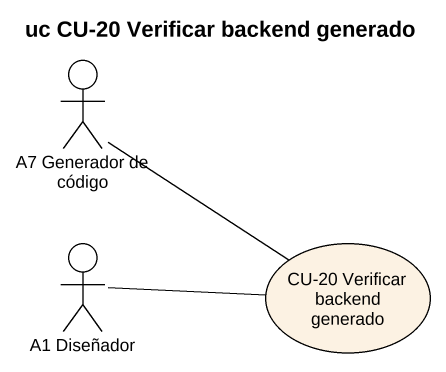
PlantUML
@startuml
title uc CU-20 Verificar backend generado
actor "A7 Generador de código" as A7_Generador_de_código
actor "A1 Diseñador" as A1_Diseñador
usecase "CU-20 Verificar backend generado" as CU_20_Verificar_backend
A7_Generador_de_código -- CU_20_Verificar_backend
A1_Diseñador -right- CU_20_Verificar_backend
@enduml
